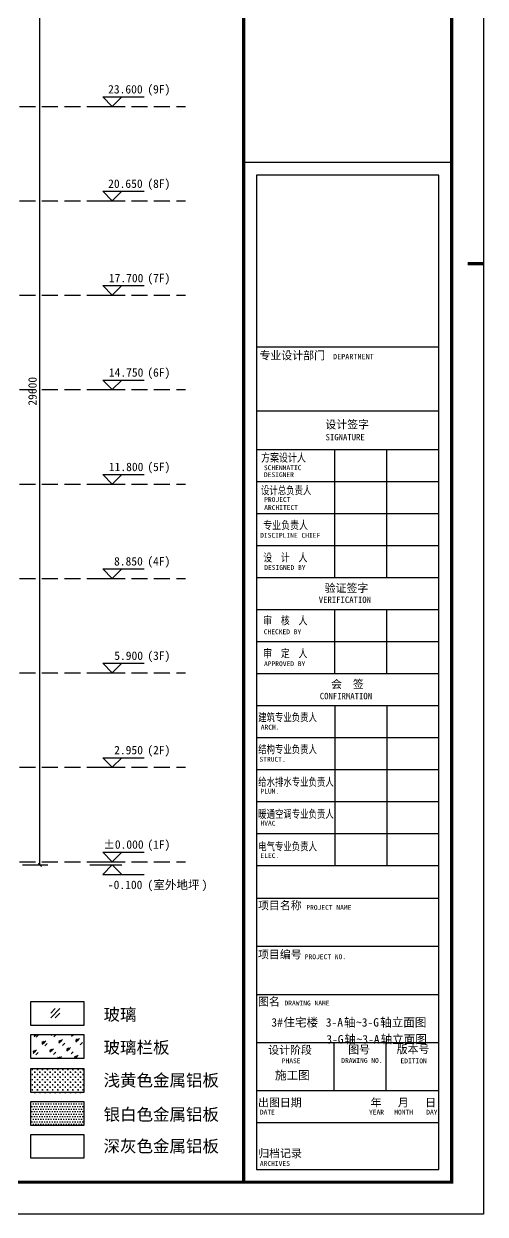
# Model space of a CAD drawing. Extents: x 646072 to 1012572, y -46617 to 16093.
# Drawn here: x 904048 to 918472, y -46567 to -9370 of the extents above; entities that cross this region are included whole.
import ezdxf
from ezdxf.enums import TextEntityAlignment as Align

# ---------------------------------------------------------------- set-up
doc = ezdxf.new("R2010")
doc.units = 0
doc.header["$LTSCALE"] = 1000
doc.header["$MEASUREMENT"] = 0
for name, pattern in [('3#楼-HZS$0$3#楼-HZS$0$__DASH', [0.35, 0.25, -0.1]), ('3#楼-HZS$0$DOTE', [2.42, 2, -0.2, 0.02, -0.2]), ('DASH', [0.35, 0.25, -0.1])]:
    doc.linetypes.add(name, pattern=pattern)
doc.layers.get('Defpoints').update_dxf_attribs({"color": 4, "linetype": 'DASH'})
for name, color, linetype in [('3#楼-HZS$0$3#楼-HZS$0$A-LINE-浅灰色铝板幕墙', 115, 'Continuous'), ('3#楼-HZS$0$3#楼-HZS$0$A-LINE-浅灰色铝板幕墙-填充', 115, 'Continuous'), ('3#楼-HZS$0$3#楼-HZS$0$A-LINE-深灰色铝板', 252, 'Continuous'), ('3#楼-HZS$0$3#楼-HZS$0$DIM_ELEV', 3, 'Continuous'), ('3#楼-HZS$0$3#楼-HZS$0$DOTE', 1, '3#楼-HZS$0$DOTE'), ('3#楼-HZS$0$3#楼-HZS$0$PUB_DIM', 3, 'Continuous'), ('3#楼-HZS$0$3#楼-HZS$0$PUB_TEXT', 7, 'Continuous'), ('3#楼-HZS$0$3#楼-HZS$0$填充-浅黄色铝板', 30, 'Continuous'), ('3#楼-HZS$0$3#楼-HZS$0$填充-玻璃', 150, 'Continuous'), ('3#楼-HZS$0$A-ANNO-TEXT', 3, 'Continuous'), ('3#楼-HZS$0$ELEV-WIND', 4, 'Continuous'), ('A1-无手签$0$A-ANNO-TTLB', 7, 'Continuous'), ('图签$0$A-ANNO-TTLB', 7, 'Continuous')]:
    doc.layers.add(name, color=color, linetype=linetype)
doc.layers.add('图签$0$HIDDENLINE', color=250, linetype='Continuous', plot=False)
doc.layers.add('图签$0$PUB_TEXT', color=7, linetype='Continuous', lineweight=30)
doc.styles.add('3#楼-HZS$0$3#楼-HZS$0$_TCH_DIM', font='')
doc.styles.add('3#楼-HZS$0$3#楼-HZS$0$_TCH_DIM_T3', font='')
doc.styles.add('3#楼-HZS$0$3#楼-HZS$0$Standard', font='')
doc.styles.add('3#楼-HZS$0$5#楼-HZS$0$Standard', font='')
doc.styles.add('3#楼-HZS$0$Standard', font='')
doc.styles.add('图签$0$03_F标_dims$0$_TCH_DIM', font='')
doc.styles.add('图签$0$楷体', font='simkai.ttf')
doc.styles.add('图签$0$黑体', font='simhei.ttf')
doc.styles.get('3#楼-HZS$0$3#楼-HZS$0$_TCH_DIM').set_extended_font_data('SimSun')
doc.styles.get('3#楼-HZS$0$3#楼-HZS$0$_TCH_DIM_T3').set_extended_font_data('SimSun')
doc.styles.get('3#楼-HZS$0$3#楼-HZS$0$Standard').set_extended_font_data('SimSun')
doc.styles.get('3#楼-HZS$0$5#楼-HZS$0$Standard').set_extended_font_data('SimSun')
doc.styles.get('3#楼-HZS$0$Standard').set_extended_font_data('SimSun')
doc.styles.get('图签$0$03_F标_dims$0$_TCH_DIM').set_extended_font_data('SimSun')
doc.dimstyles.new('3#楼-HZS$0$3#楼-HZS$0$_TCH_ARCH&&100', dxfattribs={"dimtxt": 264.345992, "dimasz": 100, "dimexe": 250, "dimexo": 300, "dimgap": 100, "dimtad": 1, "dimdec": 0, "dimzin": 0, "dimdsep": 46, "dimtxsty": '3#楼-HZS$0$3#楼-HZS$0$_TCH_DIM_T3', "dimblk": '3#楼-HZS$0$3#楼-HZS$0$_ArchTick', "dimcen": 0.09, "dimclrt": 7, "dimazin": 2, "dimtfac": 1, "dimtdec": 0, "dimtix": 1, "dimtmove": 2, "dimatfit": 3, "dimfxl": 100, "dimtolj": 1, "dimtzin": 0, "dimarcsym": 0})

# ---------------------------------------------------------------- blocks, each defined once
blk = doc.blocks.new('3#楼-HZS$0$3#楼-HZS$0$_ArchTick')
at = {"color": 0, "linetype": 'ByBlock', "const_width": 0.4}
blk.add_lwpolyline([(-0.5, -0.5), (0.5, 0.5)], dxfattribs=at)
blk = doc.blocks.new('*D815')
at = {"layer": '3#楼-HZS$0$3#楼-HZS$0$PUB_DIM', "color": 0, "lineweight": -2, "transparency": 16777216}
for p, q in [((904009, -6052), (904803, -6052)), ((904553, -35652), (904553, -6052)), ((904009, -35652), (904803, -35652))]:
    blk.add_line(p, q, dxfattribs=at)
at = {"layer": 'Defpoints', "color": 0, "transparency": 16777216}
for p in [(903709, -6052), (904553, -6052), (903709, -35652)]:
    blk.add_point(p, dxfattribs=at)
at = {"layer": '3#楼-HZS$0$3#楼-HZS$0$PUB_DIM', "color": 0, "lineweight": -2, "transparency": 16777216, "xscale": 100, "yscale": 100, "zscale": 100}
for p, rotation in [((904553, -6052), 90), ((904553, -35652), 270)]:
    blk.add_blockref('3#楼-HZS$0$3#楼-HZS$0$_ArchTick', p, dxfattribs=dict(at, rotation=rotation))
at = {"layer": '3#楼-HZS$0$3#楼-HZS$0$PUB_DIM', "color": 7, "transparency": 16777216, "insert": (904321, -20852), "char_height": 264.3, "attachment_point": 5, "rotation": 90, "style": '3#楼-HZS$0$3#楼-HZS$0$_TCH_DIM_T3'}
blk.add_mtext('\\A1;29600', dxfattribs=at)

msp = doc.modelspace()

# ---------------------------------------------------------------- hatches: boundary and pattern name
at = {"layer": '3#楼-HZS$0$3#楼-HZS$0$A-LINE-浅灰色铝板幕墙-填充'}
h = msp.add_hatch(dxfattribs=at)
h.set_pattern_fill('DOTS', color=256, scale=50)
h.set_pattern_definition([(0, (1000307.69, 491230.76), (39.6875, 79.375), [0, -79.375])])
h.paths.add_polyline_path([(904262.7, -43043.6), (905921.7, -43043.6), (905921.7, -43790.5), (904262.7, -43790.5)])
at = {"layer": '3#楼-HZS$0$3#楼-HZS$0$填充-浅黄色铝板'}
h = msp.add_hatch(dxfattribs=at)
h.set_pattern_fill('CROSS', color=30, scale=50)
h.set_pattern_definition([(0, (388913.394, -129119.76), (79.375, 79.375), [39.6875, -119.0625]), (90, (388933.24, -129139.6), (-79.375, 79.375), [39.6875, -119.0625])])
h.paths.add_polyline_path([(904262.7, -42014.4), (905921.7, -42014.4), (905921.7, -42761.3), (904262.7, -42761.3)])
at = {"layer": '3#楼-HZS$0$3#楼-HZS$0$填充-玻璃'}
h = msp.add_hatch(dxfattribs=at)
h.set_pattern_fill('玻璃1', color=150, scale=50)
h.set_pattern_definition([(45, (361170, -129099.76), (-244.94179, 244.94179), [112, -288]), (45, (361218, -129079.76), (-244.94179, 244.94179), [48, -352]), (45, (361170, -129079.76), (-244.94179, 244.94179), [80, -320]), (45, (361194, -129099.76), (268.70058, -268.70058), [100, -300]), (45, (361170, -129119.76), (-244.94179, 244.94179), [160, -240]), (45, (361170, -129059.76), (-244.94179, 244.94179), [40, -360])])
h.paths.add_polyline_path([(904262.7, -40949.6), (905921.7, -40949.6), (905921.7, -41696.4), (904262.7, -41696.4)])

# ---------------------------------------------------------------- linework, layer by layer
at = {"color": 8}
for points in [[(905032.1, -40143.3), (904890.7, -40284.8)], [(905173.5, -40143.3), (904890.7, -40426.2)], [(905173.5, -40284.8), (905032.1, -40426.2)]]:
    msp.add_lwpolyline(points, dxfattribs=at)
at = {"layer": '3#楼-HZS$0$3#楼-HZS$0$A-LINE-浅灰色铝板幕墙'}
msp.add_lwpolyline([(904262.7, -43043.6), (905921.7, -43043.6), (905921.7, -43790.5), (904262.7, -43790.5)], close=True, dxfattribs=at)
at = {"layer": '3#楼-HZS$0$3#楼-HZS$0$A-LINE-深灰色铝板'}
msp.add_lwpolyline([(904262.7, -44072.8), (905921.7, -44072.8), (905921.7, -44819.7), (904262.7, -44819.7)], close=True, dxfattribs=at)
at = {"layer": '3#楼-HZS$0$3#楼-HZS$0$DIM_ELEV'}
for p, q in [((906813.5, -11951.8), (906513.5, -11651.8)), ((906513.5, -11651.8), (907809.5, -11651.8)), ((906813.5, -11951.8), (907113.5, -11651.8)), ((906113.5, -11951.8), (907113.5, -11951.8)), ((906813.5, -14901.8), (906513.5, -14601.8)), ((906513.5, -14601.8), (907809.5, -14601.8)), ((906813.5, -14901.8), (907113.5, -14601.8)), ((906113.5, -14901.8), (907113.5, -14901.8)), ((906113.5, -17851.8), (907113.5, -17851.8)), ((906813.5, -17851.8), (906513.5, -17551.8)), ((906513.5, -17551.8), (907809.5, -17551.8)), ((906813.5, -17851.8), (907113.5, -17551.8)), ((906113.5, -20801.8), (907113.5, -20801.8)), ((906813.5, -20801.8), (906513.5, -20501.8)), ((906513.5, -20501.8), (907809.5, -20501.8)), ((906813.5, -20801.8), (907113.5, -20501.8)), ((906113.5, -23751.8), (907113.5, -23751.8)), ((906813.5, -23751.8), (906513.5, -23451.8)), ((906513.5, -23451.8), (907809.5, -23451.8)), ((906813.5, -23751.8), (907113.5, -23451.8)), ((906813.5, -26701.8), (906513.5, -26401.8)), ((906513.5, -26401.8), (907809.5, -26401.8)), ((906813.5, -26701.8), (907113.5, -26401.8)), ((906113.5, -26701.8), (907113.5, -26701.8)), ((906813.5, -29651.8), (906513.5, -29351.8)), ((906513.5, -29351.8), (907809.5, -29351.8)), ((906813.5, -29651.8), (907113.5, -29351.8)), ((906113.5, -29651.8), (907113.5, -29651.8)), ((906813.5, -32601.8), (906513.5, -32301.8)), ((906513.5, -32301.8), (907809.5, -32301.8)), ((906813.5, -32601.8), (907113.5, -32301.8)), ((906113.5, -32601.8), (907113.5, -32601.8)), ((906813.5, -35551.8), (906513.5, -35251.8)), ((906513.5, -35251.8), (907809.5, -35251.8)), ((906813.5, -35551.8), (907113.5, -35251.8)), ((906113.5, -35551.8), (907113.5, -35551.8)), ((906113.5, -35651.8), (907113.5, -35651.8)), ((906813.5, -35651.8), (906513.5, -35951.8)), ((906813.5, -35651.8), (907113.5, -35951.8)), ((906513.5, -35951.8), (907809.5, -35951.8))]:
    msp.add_line(p, q, dxfattribs=at)
at = {"layer": '3#楼-HZS$0$3#楼-HZS$0$DOTE', "linetype": '3#楼-HZS$0$3#楼-HZS$0$__DASH', "ltscale": 2}
for p, q in [((876616.5, -11951.8), (909102.1, -11951.8)), ((876616.5, -14901.8), (909102.1, -14901.8)), ((876616.5, -17851.8), (909102.1, -17851.8)), ((876616.5, -20801.8), (909102.1, -20801.8)), ((876616.5, -23751.8), (909102.1, -23751.8)), ((876616.5, -26701.8), (909102.1, -26701.8)), ((876616.5, -29651.8), (909102.1, -29651.8)), ((876616.5, -32601.8), (909102.1, -32601.8)), ((876616.5, -35551.8), (909102.1, -35551.8))]:
    msp.add_line(p, q, dxfattribs=at)
at = {"layer": '3#楼-HZS$0$3#楼-HZS$0$填充-浅黄色铝板', "color": 30}
msp.add_lwpolyline([(904262.7, -42014.4), (905921.7, -42014.4), (905921.7, -42761.3), (904262.7, -42761.3)], close=True, dxfattribs=at)
at = {"layer": '3#楼-HZS$0$3#楼-HZS$0$填充-玻璃', "color": 150}
msp.add_lwpolyline([(904262.7, -40949.6), (905921.7, -40949.6), (905921.7, -41696.4), (904262.7, -41696.4)], close=True, dxfattribs=at)
at = {"layer": '3#楼-HZS$0$ELEV-WIND'}
msp.add_lwpolyline([(904262.7, -39920.4), (905921.7, -39920.4), (905921.7, -40667.2), (904262.7, -40667.2)], close=True, dxfattribs=at)
at = {"layer": 'A1-无手签$0$A-ANNO-TTLB'}
msp.add_lwpolyline([(834322, -46566.5), (834322, 12833.5), (918422, 12833.5), (918422, -46566.5)], close=True, dxfattribs=at)
at = {"layer": 'A1-无手签$0$A-ANNO-TTLB', "const_width": 100}
msp.add_lwpolyline([(836822, -45566.5), (917422, -45566.5), (917422, 11833.5), (836822, 11833.5)], close=True, dxfattribs=at)
for points in [[(910922, -45566.5), (910922, 11833.5)], [(917922, -16866.5), (918422, -16866.5)]]:
    msp.add_lwpolyline(points, dxfattribs=at)
at = {"layer": 'Defpoints'}
msp.add_lwpolyline([(910922, 11833.5), (873860.2, 11833.5), (873860.2, -45566.5), (910922, -45566.5)], close=True, dxfattribs=at)
at = {"layer": '图签$0$A-ANNO-TTLB'}
for p, q in [((917422, -13701.3), (910922, -13701.3)), ((917422, -45566.5), (917422, -13701.3)), ((911322, -19466.5), (917022, -19466.5)), ((911322, -21466.5), (917022, -21466.5)), ((911322, -22666.5), (917022, -22666.5)), ((912950.1, -22666.5), (917022, -22666.5)), ((913772, -26666.5), (913772, -22666.5)), ((915397, -26666.5), (915397, -22666.5)), ((911322, -23666.5), (917022, -23666.5)), ((911322, -24666.5), (917022, -24666.5)), ((911322, -25666.5), (917022, -25666.5)), ((911322, -26666.5), (917022, -26666.5)), ((911322, -27666.5), (917022, -27666.5)), ((913772, -29666.5), (913772, -27666.5)), ((915397, -29666.5), (915397, -27666.5)), ((911322, -28666.5), (917022, -28666.5)), ((911322, -29666.5), (917022, -29666.5)), ((911322, -30666.5), (917022, -30666.5)), ((913350.1, -30666.5), (917022, -30666.5)), ((913772, -30666.5), (913772, -35666.5)), ((915397, -30666.5), (915397, -35666.5)), ((911322, -31666.5), (917022, -31666.5)), ((911322, -32666.5), (917022, -32666.5)), ((911322, -33666.5), (917022, -33666.5)), ((911322, -34666.5), (917022, -34666.5)), ((911322, -35666.5), (917022, -35666.5)), ((911322, -36696.5), (917022, -36696.5)), ((911322, -38196.5), (917022, -38196.5)), ((911322, -39696.5), (917022, -39696.5)), ((911322, -41196.5), (917022, -41196.5)), ((913742, -41196.5), (913742, -42696.5)), ((915367, -41196.5), (915367, -42696.5)), ((911322, -42696.5), (917022, -42696.5)), ((911322, -43696.5), (917022, -43696.5)), ((910922, -45566.5), (917422, -45566.5))]:
    msp.add_line(p, q, dxfattribs=at)
at = {"layer": '图签$0$HIDDENLINE'}
for p, q in [((917022, -14104.1), (911322, -14104.1)), ((911322, -14104.1), (911322, -45169.3)), ((917022, -45169.3), (917022, -14104.1)), ((911322, -45169.3), (917022, -45169.3))]:
    msp.add_line(p, q, dxfattribs=at)

# ---------------------------------------------------------------- texts
for s, style, p in [('玻璃', '3#楼-HZS$0$5#楼-HZS$0$Standard', (906541.9, -40516)), ('玻璃栏板', '3#楼-HZS$0$3#楼-HZS$0$Standard', (906541.9, -41545.2)), ('浅黄色金属铝板', '3#楼-HZS$0$3#楼-HZS$0$Standard', (906541.9, -42571.2)), ('银白色金属铝板', '3#楼-HZS$0$3#楼-HZS$0$Standard', (906541.9, -43639.2)), ('深灰色金属铝板', '3#楼-HZS$0$3#楼-HZS$0$Standard', (906541.9, -44629.6))]:
    msp.add_text(s, height=377.64, dxfattribs=dict(style=style)).set_placement(p)
at = {"layer": '3#楼-HZS$0$3#楼-HZS$0$PUB_TEXT', "color": 7, "style": '3#楼-HZS$0$3#楼-HZS$0$_TCH_DIM'}
for s, height, p in [('23.600', 264.35, (906683.7, -11546.8)), ('(9F)', 264.35, (907909.5, -11546.8)), ('20.650', 264.35, (906683.7, -14496.8)), ('(8F)', 264.35, (907909.5, -14496.8)), ('17.700', 264.35, (906707.4, -17446.8)), ('(7F)', 264.35, (907909.5, -17446.8)), ('14.750', 264.35, (906707.4, -20396.8)), ('(6F)', 264.35, (907909.5, -20396.8)), ('(5F)', 264.35, (907909.5, -23346.8)), ('11.800', 264.35, (906707.4, -23346.8)), ('8.850', 264.35, (906869.8, -26296.8)), ('(4F)', 264.35, (907909.5, -26296.8)), ('5.900', 264.35, (906875.7, -29246.8)), ('(3F)', 264.35, (907909.5, -29246.8)), ('2.950', 264.35, (906872.8, -32196.8)), ('(2F)', 264.35, (907909.5, -32196.8)), ('%%P0.000', 264.35, (906534.6, -35146.8)), ('(1F)', 264.35, (907909.5, -35146.8)), ('-0.100', 264.35, (906676.3, -36406.8)), ('(', 264.3, (907909.5, -36406.8)), ('室外地坪', 264.35, (908098.5, -36406.8)), (')', 264.3, (909610.8, -36406.8))]:
    msp.add_text(s, height=height, dxfattribs=at).set_placement(p)
at = {"layer": '3#楼-HZS$0$A-ANNO-TEXT', "style": '3#楼-HZS$0$Standard'}
for s, height, p in [('3#', 264.35, (911787, -40705.5)), ('住宅楼', 264.35, (912165.1, -40705.5)), ('3-A', 264.35, (913488.3, -40705.5)), ('轴', 264.3, (914055.4, -40705.5)), ('~3-G', 264.35, (914433.4, -40705.5)), ('轴立面图', 264.35, (915189.6, -40705.5)), ('3-G', 264.35, (913504.4, -41233.3)), ('轴', 264.3, (914071.5, -41233.3)), ('~3-A', 264.35, (914449.6, -41233.3)), ('轴立面图', 264.35, (915205.7, -41233.3))]:
    msp.add_text(s, height=height, dxfattribs=at).set_placement(p)
at = {"layer": '图签$0$A-ANNO-TTLB'}
for s, height, style, p in [('专业设计部门', 250, '图签$0$楷体', (911416.5, -19856.9)), ('DEPARTMENT', 170, '图签$0$黑体', (913716, -19854.4)), ('设计签字', 250, '图签$0$楷体', (913476.4, -22015.9)), ('SIGNATURE', 200, '图签$0$黑体', (913481.8, -22385.7)), ('SCHENMATIC', 150, '图签$0$黑体', (911554, -23317.1)), ('DESIGNER', 150, '图签$0$黑体', (911554, -23534.3)), ('PROJECT', 150, '图签$0$黑体', (911562.7, -24310.8)), ('ARCHITECT', 150, '图签$0$黑体', (911562.7, -24560.4)), ('DISCIPLINE CHIEF', 150, '图签$0$黑体', (911437.2, -25427.6)), ('DESIGNED BY', 150, '图签$0$黑体', (911564.3, -26434.2)), ('验证签字', 250, '图签$0$楷体', (913454, -27127)), ('VERIFICATION', 200, '图签$0$黑体', (913268.8, -27466.6)), ('CHECKED BY', 150, '图签$0$黑体', (911548.7, -28442.7)), ('APPROVED BY', 150, '图签$0$黑体', (911557.6, -29441.9)), ('会  签', 250, '图签$0$楷体', (913654.5, -30128.8)), ('CONFIRMATION', 200, '图签$0$黑体', (913301.8, -30475.8)), ('ARCH.', 150, '图签$0$黑体', (911456.2, -31423.2)), ('STRUCT.', 150, '图签$0$黑体', (911416.1, -32426.6)), ('PLUM.', 150, '图签$0$黑体', (911446.2, -33424.4)), ('HVAC', 150, '图签$0$黑体', (911446.2, -34424.4)), ('ELEC.', 150, '图签$0$黑体', (911446.2, -35436.8)), ('项目名称', 250, '图签$0$楷体', (911370, -37043.3)), ('PROJECT NAME', 150, '图签$0$黑体', (912880.1, -37055.4)), ('项目编号', 250, '图签$0$楷体', (911370, -38575.3)), ('PROJECT NO.', 150, '图签$0$黑体', (912831.8, -38598)), ('图名', 250, '图签$0$楷体', (911370, -40050.5)), ('DRAWING NAME', 150, '图签$0$黑体', (912198, -40045.1)), ('设计阶段', 250, '图签$0$楷体', (911689.1, -41559.8)), ('图号', 250, '图签$0$楷体', (914189.5, -41548.5)), ('版本号', 250, '图签$0$楷体', (915705.1, -41538.9)), ('PHASE', 150, '图签$0$黑体', (912112.8, -41849.5)), ('DRAWING NO.', 150, '图签$0$黑体', (913972.4, -41838.3)), ('EDITION', 150, '图签$0$黑体', (915824.2, -41851.2)), ('出图日期', 250, '图签$0$楷体', (911370, -43204)), ('年   月   日', 250, '图签$0$楷体', (914890.4, -43204)), ('DATE', 150, '图签$0$黑体', (911427.8, -43452.7)), ('YEAR', 150, '图签$0$黑体', (914839.9, -43452.7)), ('MONTH', 150, '图签$0$黑体', (915628.7, -43452.7)), ('DAY', 150, '图签$0$黑体', (916629.5, -43452.7)), ('归档记录', 250, '图签$0$楷体', (911376.7, -44790.6)), ('ARCHIVES', 150, '图签$0$黑体', (911428.5, -45057.7))]:
    msp.add_text(s, height=height, dxfattribs=dict(at, style=style)).set_placement(p)
at = {"layer": '图签$0$A-ANNO-TTLB', "style": '图签$0$楷体'}
for s, width, p in [('方案设计人', 0.8, (911466.4, -23053.4)), ('设计总负责人', 0.75, (911463.2, -24073.2)), ('专业负责人', 0.8, (911531.4, -25161.8)), ('设  计  人', 0.8, (911531.4, -26172.6)), ('审  核  人', 0.8, (911531.4, -28141.1)), ('审  定  人', 0.8, (911531.4, -29166.9)), ('建筑专业负责人', 0.75, (911375.2, -31164.8)), ('结构专业负责人', 0.75, (911375.2, -32164.8)), ('给水排水专业负责人', 0.75, (911375.2, -33185.4)), ('暖通空调专业负责人', 0.75, (911375.2, -34185.4)), ('电气专业负责人', 0.75, (911375.2, -35199.1))]:
    msp.add_text(s, height=250, dxfattribs=dict(at, width=width)).set_placement(p)
at = {"layer": '图签$0$PUB_TEXT', "color": 1, "style": '图签$0$03_F标_dims$0$_TCH_DIM'}
msp.add_text('施工图', height=265.82, dxfattribs=at).set_placement((912444.1, -42358.6), align=Align.CENTER)

# ---------------------------------------------------------------- dimensions: what is measured, and where the dimension line sits
at = {"layer": '3#楼-HZS$0$3#楼-HZS$0$PUB_DIM'}
dim = msp.add_aligned_dim(p1=(903709.5, -35651.8), p2=(903709.5, -6051.8), distance=-843.7, dimstyle='3#楼-HZS$0$3#楼-HZS$0$_TCH_ARCH&&100', dxfattribs=at)
dim.commit()
dim.dimension.update_dxf_attribs({"geometry": '*D815', "text_midpoint": (904321, -20851.8)})

doc.saveas('drawing.dxf')
